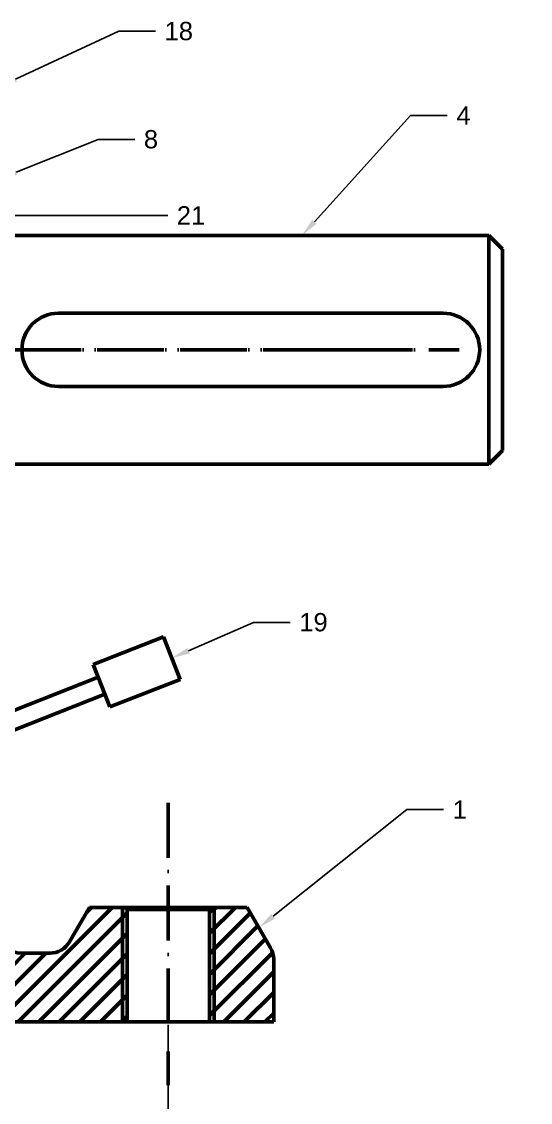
# Model space of a CAD drawing. Header units: millimetres. Extents: x 4 to 927, y -326 to 268.
# Drawn here: x 478.1 to 589.2, y -195 to 41 of the extents above; entities that cross this region are included whole.
import ezdxf
from ezdxf import colors
from ezdxf.entities.mleader import LeaderData, LeaderLine
from ezdxf.math import Vec2, Vec3

# ---------------------------------------------------------------- set-up
doc = ezdxf.new("R2010")
doc.units = ezdxf.units.MM
doc.linetypes.add('ACAD_ISO10W100', pattern=[18, 12, -3, 0, -3])
doc.styles.get("Standard").update_dxf_attribs({"font": 'arial.ttf'})
doc.dimstyles.new('ISO-25', dxfattribs={"dimtxt": 2.5, "dimasz": 2.5, "dimexe": 1.25, "dimexo": 0.625, "dimtad": 1, "dimtxsty": 'Standard', "dimcen": 2.5, "dimadec": 0, "dimazin": 0, "dimtfac": 1, "dimtmove": 0, "dimatfit": 3, "dimfxl": 1, "dimarcsym": 0})

# ---------------------------------------------------------------- blocks, each defined once
blk = doc.blocks.new('*D24')
at = {"color": 0, "linetype": 'ByBlock', "lineweight": -2, "transparency": 16777216}
for p, q in [((215.0531561137481, -178.0729705712695), (215.0531561137481, -202.6123603448611)), ((510.1399120296106, -178.0729705712695), (510.1399120296106, -202.6123603448611)), ((217.5531561137481, -201.3623603448611), (507.6399120296106, -201.3623603448611))]:
    blk.add_line(p, q, dxfattribs=at)
at = {"color": 0, "linetype": 'ByBlock', "transparency": 16777216}
for points in [[(217.5531561137481, -200.9456936781945), (217.5531561137481, -201.7790270115278), (215.0531561137481, -201.3623603448611)], [(507.6399120296106, -200.9456936781945), (507.6399120296106, -201.7790270115278), (510.1399120296106, -201.3623603448611)]]:
    blk.add_solid(points, dxfattribs=at)
at = {"layer": 'Defpoints', "color": 0, "linetype": 'ByBlock', "transparency": 16777216}
for p in [(215.0531561137481, -177.4479705712695), (510.1399120296106, -177.4479705712695), (510.1399120296106, -201.3623603448611)]:
    blk.add_point(p, dxfattribs=at)
at = {"color": 0, "linetype": 'ByBlock', "transparency": 16777216, "insert": (362.5965340716793, -199.4609278755569), "char_height": 2.5, "attachment_point": 5}
blk.add_mtext('295', dxfattribs=at)

msp = doc.modelspace()

# ---------------------------------------------------------------- hatches: boundary and pattern name
at = {"linetype": 'ByBlock', "lineweight": 50}
h = msp.add_hatch(dxfattribs=at)
h.set_pattern_fill('ANSI31', color=256)
h.set_pattern_definition([(45, (89.3593959289758, 4.815223588708932), (-2.245064030267288, 2.245064030267288), [])])
h.paths.add_polyline_path([(225.0531561137481, -152.4479705712695), (224.5531561137481, -152.4479705712695), (224.0531561137481, -152.9479705712695), (224.0531561137481, -177.4479705712695), (225.0531561137481, -177.4479705712695)])
h.paths.add_polyline_path([(206.053156113748, -152.9479705712695), (205.0531561137481, -152.9479705712695), (205.0531561137481, -177.4479705712695), (206.0531561137481, -177.4479705712695)])
h.paths.add_polyline_path([(205.0531561137481, -152.9479705712695), (204.5531561137481, -152.4479705712695), (197.8132141020019, -152.4479705712695), (192.0397114101056, -162.4479705712695), (192.0397114101056, -177.4479705712695), (205.0531561137481, -177.4479705712695)])
h.paths.add_polyline_path([(533.1533567332531, -162.4479705712695), (527.3798540413568, -152.4479705712695), (520.6399120296106, -152.4479705712695), (520.1399120296106, -152.9479705712695), (520.1399120296106, -177.4479705712695), (533.1533567332531, -177.4479705712695)])
h.paths.add_polyline_path([(520.1399120296106, -152.9479705712695), (519.1399120296107, -152.9479705712695), (519.1399120296105, -177.4479705712695), (520.1399120296106, -177.4479705712695)])
h.paths.add_polyline_path([(501.1399120296106, -152.9479705712695), (500.6399120296106, -152.4479705712695), (500.1399120296106, -152.4479705712695), (500.1399120296106, -177.4479705712695), (501.1399120296106, -177.4479705712695)])
h.paths.add_polyline_path([(755.2576554024737, -297.5551122592834), (763.8118845975624, -297.5551122592834), (763.8118845975624, -292.28362521972), (755.2576554024737, -292.28362521972)], flags=9)
h.paths.add_polyline_path([(746.3552554818166, -248.8573554050656), (749.3909697675308, -248.8573554050656), (749.3909697675308, -245.1073554050656), (746.3552554818166, -245.1073554050656)], flags=9)
h.paths.add_polyline_path([(746.3552554818166, -255.8573554050656), (749.2719221484832, -255.8573554050656), (749.2719221484832, -252.1073554050656), (746.3552554818166, -252.1073554050656)], flags=9)
h.paths.add_polyline_path([(746.3552554818166, -262.8573554050656), (749.2719221484832, -262.8573554050656), (749.2719221484832, -259.1073554050656), (746.3552554818166, -259.1073554050656)], flags=9)
h.paths.add_polyline_path([(746.7123983389598, -269.8573554050656), (748.557636434198, -269.8573554050656), (748.557636434198, -266.1073554050656), (746.7123983389598, -266.1073554050656)], flags=9)
h.paths.add_polyline_path([(923.4169982050561, -299.3801131335956), (927.0836648717228, -299.3801131335956), (927.0836648717228, -296.3801131335956), (923.4169982050561, -296.3801131335956)], flags=9)
h.paths.add_polyline_path([(750.423556627924, -316.3446905006679), (774.0258758639403, -316.3446905006679), (774.0258758639403, -301.9197246070799), (750.423556627924, -301.9197246070799)], flags=9)
h.paths.add_polyline_path([(746.0757756290778, -290.7994712365728), (760.5995851528874, -290.7994712365728), (760.5995851528874, -287.7994712365728), (746.0757756290778, -287.7994712365728)], flags=9)
h.paths.add_polyline_path([(758.3980656934608, -275.7994712365733), (786.8266371220321, -275.7994712365733), (786.8266371220321, -272.7994712365733), (758.3980656934608, -272.7994712365733)], flags=9)
h.paths.add_polyline_path([(745.9479624481398, -276.7495511472613), (750.9003434005207, -276.7495511472613), (750.9003434005207, -272.7495511472612), (745.9479624481398, -272.7495511472612)], flags=9)
h.paths.add_polyline_path([(890.3043101882835, -306.7895305938515), (901.5424054263787, -306.7895305938515), (901.5424054263787, -302.7895305938515), (890.3043101882835, -302.7895305938515)], flags=9)
h.paths.add_polyline_path([(866.2328816168549, -305.9561972605181), (875.6138339978072, -305.9561972605181), (875.6138339978072, -302.9561972605181), (866.2328816168549, -302.9561972605181)], flags=9)
h.paths.add_polyline_path([(847.4233578073311, -305.9561972605181), (854.4233578073311, -305.9561972605181), (854.4233578073311, -302.9561972605181), (847.4233578073311, -302.9561972605181)], flags=9)
h.paths.add_polyline_path([(846.4090873739368, -292.0414947130349), (877.0757540406036, -292.0414947130349), (877.0757540406036, -287.4700661416063), (846.4090873739368, -287.4700661416063)], flags=9)
h.paths.add_polyline_path([(911.3218455735217, -276.7895305938515), (920.5599408116169, -276.7895305938515), (920.5599408116169, -272.7895305938515), (911.3218455735217, -272.7895305938515)], flags=9)
h.paths.add_polyline_path([(871.0281349929844, -277.0414947130349), (902.4567064215559, -277.0414947130349), (902.4567064215559, -272.4700661416063), (871.0281349929844, -272.4700661416063)], flags=9)
h.paths.add_polyline_path([(857.6655237138003, -275.9561972605181), (869.8083808566574, -275.9561972605181), (869.8083808566574, -272.9561972605181), (857.6655237138003, -272.9561972605181)], flags=9)
h.paths.add_polyline_path([(847.0424054263787, -275.9561972605181), (854.8043101882834, -275.9561972605181), (854.8043101882834, -272.9561972605181), (847.0424054263787, -272.9561972605181)], flags=9)
h.paths.add_polyline_path([(836.3257711999706, -275.7994712365728), (843.3257711999706, -275.7994712365728), (843.3257711999706, -272.7994712365728), (836.3257711999706, -272.7994712365728)], flags=9)
h.paths.add_polyline_path([(905.5642773345133, -299.6427484148223), (919.3142773345133, -299.6427484148223), (919.3142773345133, -295.8927484148223), (905.5642773345133, -295.8927484148223)], flags=9)
h.paths.add_polyline_path([(905.0012055592568, -293.1486375701787), (920.7154912735426, -293.1486375701787), (920.7154912735426, -287.4343518558929), (905.0012055592568, -287.4343518558929)], flags=9)
h.paths.add_polyline_path([(780.3583484163997, -309.029589951131), (798.9297769878284, -309.029589951131), (798.9297769878284, -304.0295899511311), (780.3583484163997, -304.0295899511311)], flags=9)
h.paths.add_polyline_path([(780.6857293687807, -300.4879232844644), (792.5309674640188, -300.4879232844644), (792.5309674640188, -296.7379232844644), (780.6857293687807, -296.7379232844644)], flags=9)
h.paths.add_polyline_path([(780.5925176159944, -292.9879232844644), (799.4595388925902, -292.9879232844644), (799.4595388925902, -289.2379232844644), (780.5925176159944, -289.2379232844644)], flags=9)
edge = h.paths.add_edge_path()
edge.add_arc((420.3911928266544, -103.1889282901677), 4.999999999999999, 186.06024474957, 270)
edge.add_line((420.3911928266544, -108.1889282901677), (445.3911928266544, -108.1889282901677))
edge.add_line((445.3911928266544, -108.1889282901677), (445.3911928266544, -157.0224487593403))
edge.add_line((445.3911928266544, -157.0224487593403), (415.4774840200047, -157.0224487593403))
edge.add_line((415.4774840200047, -157.0224487593403), (415.4796892060165, -159.0370526817585))
edge.add_line((415.4796892060165, -159.0370526817585), (317.0397114101056, -144.3985365299602))
edge.add_line((317.0397114101056, -144.3985365299602), (317.0397114101057, -143.4202681570405))
edge.add_line((317.0397114101057, -143.4202681570405), (288.6882299935568, -138.9050606857852))
edge.add_line((288.6882299935568, -138.9050606857852), (288.6882299935568, -108.1889282901677))
edge.add_line((288.6882299935568, -108.1889282901677), (317.0397114101056, -108.1889282901677))
edge.add_line((317.0397114101056, -108.1889282901677), (317.0397114101056, -78.18892824835865))
edge.add_line((317.0397114101056, -78.18892824835865), (287.0397114101056, -78.18892829016772))
edge.add_line((287.0397114101056, -78.18892829016772), (258.5397114101056, -78.18892829016772))
edge.add_line((258.5397114101056, -78.18892829016772), (258.5397114101056, -84.18932265010494))
edge.add_line((258.5397114101056, -84.18932265010494), (265.0598281938347, -84.18932265010494))
edge.add_arc((265.0926960881494, -87.7321529143176), 3.542982723567506, 45.86564622026441, 90.53153480702713, ccw=False)
edge.add_line((267.5598281938344, -85.18932265010494), (273.0598281938344, -85.18932265010494))
edge.add_line((273.0598281938344, -85.18932265010494), (274.7912376369487, -88.1882117742837))
edge.add_line((274.7912376369487, -88.1882117742837), (274.792519950379, -88.1882117742837))
edge.add_line((274.792519950379, -88.1882117742837), (273.0606699205007, -91.18980846380256))
edge.add_line((273.0606699205007, -91.18980846380256), (267.5606701369529, -91.19135150438879))
edge.add_arc((265.092824730125, -88.64921350115273), 3.542982723567613, 270.54760930055716, 314.15042827325664, ccw=False)
edge.add_line((265.1266865742172, -92.1920344047567), (258.5397114101056, -92.19388239937825))
edge.add_line((258.5397114101056, -92.19388239937825), (258.5397114101056, -95.68892829016775))
edge.add_line((258.5397114101056, -95.68892829016775), (252.0619313349137, -95.68892829016775))
edge.add_line((252.0619313349137, -95.68892829016775), (252.061933234707, -95.69569989621633))
edge.add_line((252.061933234707, -95.69569989621633), (252.0397114101056, -162.4479705712695))
edge.add_line((252.0397114101056, -162.4479705712695), (238.0666008173905, -162.4479705712695))
edge.add_line((238.0666008173905, -162.4479705712695), (232.2930981254942, -152.4479705712695))
edge.add_line((232.2930981254942, -152.4479705712695), (225.0531561137481, -152.4479705712695))
edge.add_line((225.0531561137481, -152.4479705712695), (225.0531561137481, -177.4479705712695))
edge.add_line((225.0531561137481, -177.4479705712695), (500.1399120296106, -177.4479705712695))
edge.add_line((500.1399120296106, -177.4479705712695), (500.1399120296106, -152.4479705712695))
edge.add_line((500.1399120296106, -152.4479705712695), (492.8999700178645, -152.4479705712695))
edge.add_line((492.8999700178645, -152.4479705712695), (487.1264673259682, -162.4479705712695))
edge.add_line((487.1264673259682, -162.4479705712695), (473.1533567332531, -162.4479705712695))
edge.add_line((473.1533567332531, -162.4479705712695), (473.1533567332531, -107.1889283737857))
edge.add_line((473.1533567332531, -107.1889283737857), (463.1533567332531, -107.1889283737857))
edge.add_line((463.1533567332531, -107.1889283737857), (463.1533567332531, -92.11108645379869))
edge.add_line((463.1533567332531, -92.11108645379869), (456.6544798392072, -92.11108645379869))
edge.add_line((456.6544798392072, -92.11108645379869), (454.6221433722352, -92.11123887329799))
edge.add_arc((454.6216119448922, -88.56825618958605), 3.542982723567484, 225.8656462202643, 270.0085940424668, ccw=False)
edge.add_line((452.1544798392072, -91.11108645379869), (446.6544798392072, -91.11108645379869))
edge.add_line((446.6544798392072, -91.11108645379869), (444.9224290316384, -88.11108645379872))
edge.add_line((444.9224290316384, -88.11108645379872), (446.6536381125409, -85.11060064010108))
edge.add_line((446.6536381125409, -85.11060064010108), (452.1536378960886, -85.10905759951484))
edge.add_arc((454.6214833029165, -87.65119560275087), 3.542982723567559, 90.54760930054329, 134.1504282732563, ccw=False)
edge.add_line((454.5876214588252, -84.10837469914695), (463.1533567332531, -84.10597155774705))
edge.add_line((463.1533567332531, -84.10597155774705), (463.1533567332531, -78.18892837378566))
edge.add_line((463.1533567332531, -78.18892837378566), (445.3911928420499, -78.1889283737857))
edge.add_line((445.3911928420499, -78.1889283737857), (415.3911928266544, -78.18892829016771))
edge.add_line((415.3911928266544, -78.18892829016771), (415.4191356408567, -103.7167988625219))

# ---------------------------------------------------------------- linework, layer by layer
at = {"color": 7, "linetype": 'ByBlock', "lineweight": 50}
for p, q in [((473.1533567332531, -5.688928290167723), (580.1533567332531, -5.688928290167723)), ((580.1533567332531, -5.688928290167723), (583.1533567332531, -8.688928290167723)), ((580.1533567332531, -5.688928290167723), (580.1533567332531, -30.68892829016772)), ((583.1533567332531, -8.688928290167723), (583.1533567332531, -30.68892829016772)), ((570.1533567332531, -22.68892829016772), (486.1533567332531, -22.68892829016772)), ((551.2708527099753, -30.68892829016775), (543.2708527099753, -30.68892829016775)), ((580.1533567332531, -55.68892829016772), (580.1533567332531, -30.68892829016772)), ((583.1533567332531, -52.68892829016772), (583.1533567332531, -30.68892829016772)), ((570.1533567332531, -38.68892829016772), (486.1533567332531, -38.68892829016772)), ((580.1533567332531, -55.68892829016772), (583.1533567332531, -52.68892829016772)), ((473.1533567332531, -55.68892829016772), (580.1533567332531, -55.68892829016772))]:
    msp.add_line(p, q, dxfattribs=at)
at = {"color": 7, "linetype": 'ACAD_ISO10W100', "lineweight": 50}
for p, q in [((563.4925746173872, -30.68892829016775), (212.2653812664926, -30.68892829016775)), ((404.1212814074593, -30.68892829016775), (573.6507735061973, -30.68892829016775))]:
    msp.add_line(p, q, dxfattribs=at)
at = {"lineweight": 50}
for p, q in [((493.7138481986183, -99.37808976830442), (509.0491925697231, -93.34784917354433)), ((509.0491925697231, -93.34784917354433), (512.7086816974333, -102.6541985826398)), ((493.7138481986183, -99.37808976830442), (497.3733373263286, -108.6844391773999)), ((473.153356733253, -110.6865943549715), (494.8116949369314, -102.1699945910331)), ((473.1533567332531, -110.6865943549717), (494.8116949369315, -102.1699945910333)), ((496.2754905880154, -105.8925343546713), (494.8116949369314, -102.1699945910331)), ((497.3733373263286, -108.6844391773999), (512.7086816974333, -102.6541985826398)), ((473.153356733253, -114.9847351448398), (496.2754905880154, -105.8925343546713)), ((473.1533567332531, -114.98473514484), (496.2754905880155, -105.8925343546714)), ((492.8999700178645, -152.4479705712695), (488.5698429989422, -159.9479705712695)), ((500.6399120296106, -152.4479705712695), (492.8999700178645, -152.4479705712695)), ((500.1399120296106, -152.4479705712695), (500.1399120296106, -177.4479705712695)), ((500.6399120296106, -152.4479705712695), (501.1399120296106, -152.9479705712695)), ((520.6399120296106, -152.4479705712695), (500.6399120296106, -152.4479705712695)), ((501.1399120296106, -152.9479705712695), (501.1399120296106, -177.4479705712695)), ((520.1399120296106, -152.9479705712695), (501.1399120296106, -152.9479705712695)), ((519.1399120296107, -152.9479705712695), (519.1399120296105, -177.4479705712695)), ((520.1399120296106, -152.9479705712695), (520.1399120296105, -177.4479705712695)), ((532.4834837521753, -161.2877165334251), (527.3798540413568, -152.4479705712695))]:
    msp.add_line(p, q, dxfattribs=at)
at = {"linetype": 'ACAD_ISO10W100', "lineweight": 50}
for p, q in [((510.1399120296106, -129.6057367200133), (510.1399120296106, -191.2954549203064)), ((520.6399120296106, -152.4479705712695), (520.1399120296106, -152.9479705712695)), ((527.3798540413568, -152.4479705712695), (520.6399120296106, -152.4479705712695))]:
    msp.add_line(p, q, dxfattribs=at)
at = {"color": 7, "lineweight": 50}
for p, q in [((484.23971598002, -162.4479705712695), (478.1533567332531, -162.4479705712695)), ((533.1533567332531, -177.4479705712695), (533.1533567332531, -163.7877165334251)), ((533.1533567332531, -177.4479705712695), (192.0397114101056, -177.4479705712695))]:
    msp.add_line(p, q, dxfattribs=at)
at = {"color": 7, "linetype": 'ByBlock', "lineweight": 50}
for centre, start, end in [((486.1533567332531, -30.68892829016772), 90, 180), ((570.1533567332531, -30.68892829016772), 0, 90), ((486.1533567332531, -30.68892829016772), 180, 270), ((570.1533567332531, -30.68892829016772), 270, 0)]:
    msp.add_arc(centre, 8, start, end, dxfattribs=at)
at = {"color": 7, "lineweight": 50}
msp.add_arc((478.1533567332531, -157.4479705712695), 5, 180, 270, dxfattribs=at)
at = {"lineweight": 50}
for centre, start, end in [((484.23971598002, -157.4479705712695), 270, 329.9999999999999), ((528.1533567332531, -163.7877165334251), 0, 30.00000000000004)]:
    msp.add_arc(centre, 5, start, end, dxfattribs=at)

# ---------------------------------------------------------------- dimensions: what is measured, and where the dimension line sits
at = {"linetype": 'ByBlock'}
dim = msp.add_linear_dim(base=(510.1399120296106, -201.3623603448611), p1=(215.0531561137481, -177.4479705712695), p2=(510.1399120296106, -177.4479705712695), text='295', dimstyle='ISO-25', dxfattribs=at)
dim.commit()
dim.dimension.update_dxf_attribs({"geometry": '*D24', "text_midpoint": (362.5965340716793, -199.4609278755569)})

# ---------------------------------------------------------------- leaders
at = {"linetype": 'ByBlock', "lineweight": 30}
ml = msp.add_multileader_mtext('Standard', dxfattribs=at)
ml.set_content('18', color=256)
ml.set_leader_properties()
ml.build(insert=Vec2(0, 0))
ctx = ml.context
ctx.base_point, ctx.plane_origin = Vec3(507.3115515444711, 38.90477905183775), Vec3(473.154476456043, 26.71721066272215)
notes = []
notes.append((ctx, [(0, (1, 1, 0), (499.3115515444711, 38.90477905183775), (1, 0), 8, [(0, [(473.154476456043, 26.71721066272434)], 0, [])])]))
ctx.mtext.insert, ctx.mtext.flow_direction = Vec3(509.3115515444711, 40.93888546384321), 5
ml = msp.add_multileader_mtext('Standard', dxfattribs=at)
ml.set_content('4', color=256)
ml.set_leader_properties()
ml.build(insert=Vec2(0, 0))
ctx = ml.context
ctx.base_point, ctx.plane_origin = Vec3(571.0786646867641, 20.50245013279346), Vec3(539.3578888521874, -5.688928290167723)
notes.append((ctx, [(0, (1, 1, 0), (563.0786646867641, 20.50245013279346), (1, 0), 8, [(0, [(539.3578888521874, -5.688928290167723)], 0, [])])]))
ctx.mtext.insert, ctx.mtext.flow_direction = Vec3(573.0786646867641, 22.50245013279346), 5
ml = msp.add_multileader_mtext('Standard', dxfattribs=at)
ml.set_content('8', color=256)
ml.set_leader_properties()
ml.build(insert=Vec2(0, 0))
ctx = ml.context
ctx.base_point, ctx.plane_origin = Vec3(502.7987446029292, 15.28110127556738), Vec3(473.1542789507321, 6.619731444330107)
notes.append((ctx, [(0, (1, 1, 0), (494.7987446029292, 15.28110127556738), (1, 0), 8, [(0, [(473.1542789507321, 6.619731444330107)], 0, [])])]))
ctx.mtext.insert, ctx.mtext.flow_direction = Vec3(504.7987446029292, 17.31520768757284), 5
ml = msp.add_multileader_mtext('Standard', dxfattribs=at)
ml.set_content('21', color=256)
ml.set_leader_properties()
ml.build(insert=Vec2(0, 0))
ctx = ml.context
ctx.base_point, ctx.plane_origin = Vec3(509.9992099087381, -1.312890669225908), Vec3(463.2708527099753, -1.312890669225908)
notes.append((ctx, [(0, (1, 1, 0), (463.2708527099753, -1.312890669225908), (1, 0), 46.72835719876275, [(0, [(463.2708527099753, -1.312890669225909)], 0, [])])]))
ctx.mtext.insert, ctx.mtext.flow_direction = Vec3(511.9992099087381, 0.6871093307740921), 5
ml = msp.add_multileader_mtext('Standard', dxfattribs=at)
ml.set_content('19', color=256)
ml.set_leader_properties()
ml.build(insert=Vec2(0, 0))
ctx = ml.context
ctx.base_point, ctx.plane_origin = Vec3(536.7439276159685, -90.19661251765169), Vec3(510.8789371335782, -98.00102387809204)
notes.append((ctx, [(0, (1, 1, 0), (528.7439276159685, -90.19661251765169), (1, 0), 8, [(0, [(510.8789371335782, -98.00102387809204)], 0, [])])]))
ctx.mtext.insert, ctx.mtext.flow_direction = Vec3(538.7439276159685, -88.16250610564623), 5
ml = msp.add_multileader_mtext('Standard', dxfattribs=at)
ml.set_content('1', color=256)
ml.set_leader_properties()
ml.build(insert=Vec2(0, 0))
ctx = ml.context
ctx.base_point, ctx.plane_origin = Vec3(570.2497692692232, -131.1063638155651), Vec3(530.2666053873049, -157.4479705712695)
notes.append((ctx, [(0, (1, 1, 0), (562.2497692692232, -131.1063638155651), (1, 0), 8, [(0, [(529.931668896766, -156.8678435523473)], 0, [])])]))
ctx.mtext.insert, ctx.mtext.flow_direction = Vec3(572.2497692692232, -129.1063638155651), 5
for ctx, leaders in notes:
    for number, flags, end, landing, length, lines in leaders:
        leader = LeaderData()
        leader.index, (leader.has_last_leader_line, leader.has_dogleg_vector, leader.attachment_direction) = number, flags
        leader.last_leader_point, leader.dogleg_vector, leader.dogleg_length = Vec3(end), Vec3(landing), length
        for number, points, colour, breaks in lines:
            line = LeaderLine()
            line.index, line.vertices, line.color, line.breaks = number, Vec3.list(points), colors.encode_raw_color(colour), breaks
            leader.lines.append(line)
        ctx.leaders.append(leader)

doc.saveas('drawing.dxf')
